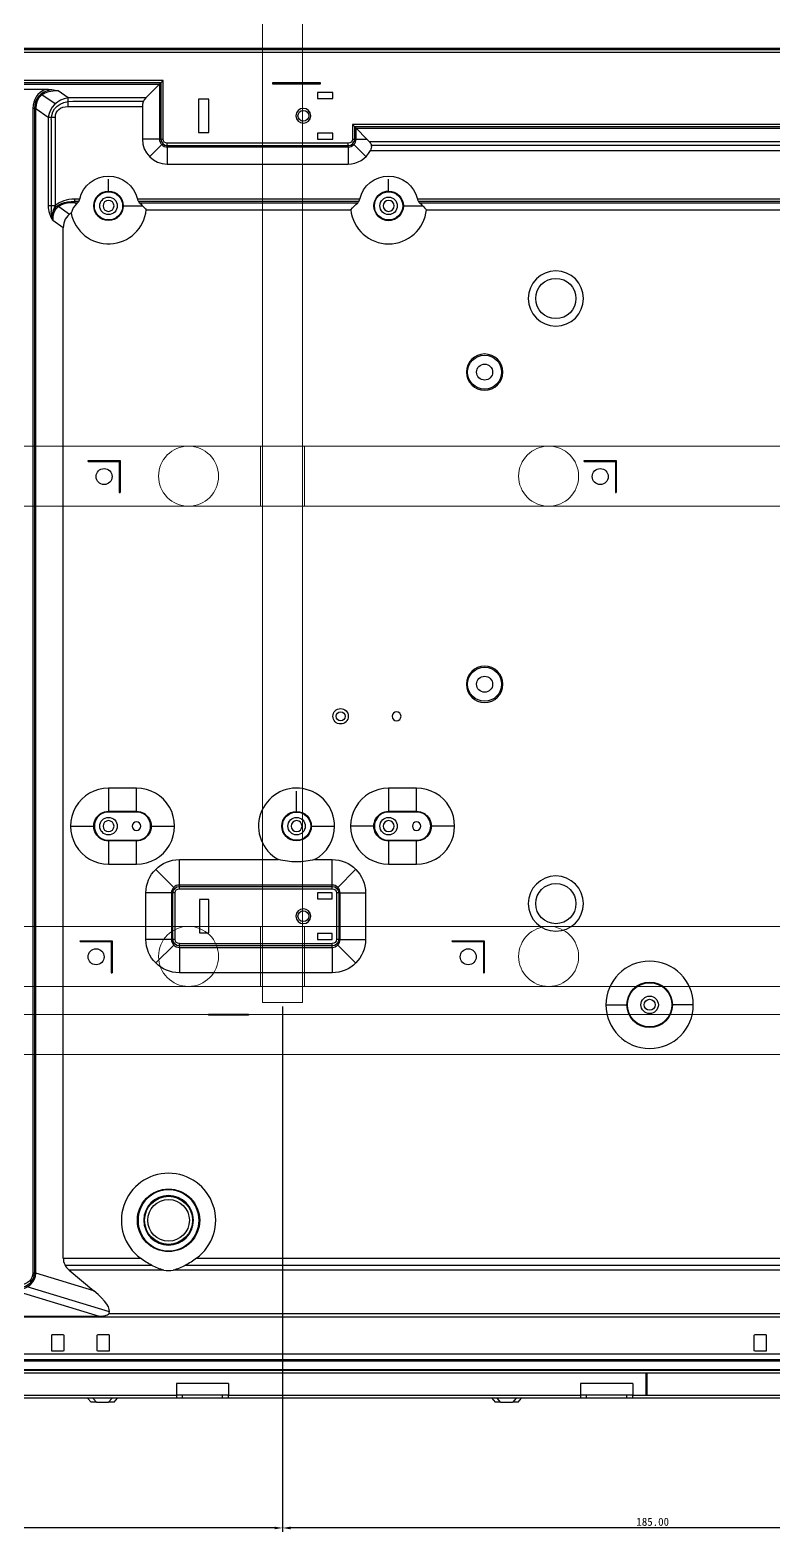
# Model space of a CAD drawing. Header units: millimetres. Extents: x 88 to 1316, y -3115 to -2187.
# Drawn here: x 797.4 to 983.3, y -2941.4 to -2566.1 of the extents above; entities that cross this region are included whole.
import ezdxf

# ---------------------------------------------------------------- set-up
doc = ezdxf.new("R2010")
doc.units = ezdxf.units.MM
doc.header["$LTSCALE"] = 46.255
doc.header["$PDMODE"] = 3
doc.header["$PDSIZE"] = 0.3125
doc.layers.get('0').update_dxf_attribs({"linetype": 'CONTINUOUS'})
doc.layers.get('Defpoints').update_dxf_attribs({"linetype": 'CONTINUOUS'})
doc.layers.add('1', color=7, linetype='CONTINUOUS', true_color=0xffffff)
doc.styles.get("Standard").update_dxf_attribs({"font": 'simfang.ttf'})
doc.dimstyles.new('002', dxfattribs={"dimscale": 0, "dimtxt": 2, "dimasz": 2, "dimexe": 1, "dimexo": 1, "dimgap": 0.5, "dimtad": 1, "dimzin": 0, "dimdsep": 46, "dimtxsty": 'Standard', "dimcen": 1, "dimclrd": 2, "dimclre": 2, "dimclrt": 5, "dimadec": 0, "dimazin": 0, "dimtp": 0.01, "dimtm": 0.01, "dimtfac": 1, "dimtofl": 0, "dimtmove": 0, "dimatfit": 3, "dimldrblk": 'CLOSED', "dimfxl": 1, "dimtolj": 1, "dimtzin": 0, "dimarcsym": 1})

# ---------------------------------------------------------------- blocks, each defined once
blk = doc.blocks.new('A$Cd3f30c15')
at = {"color": 3, "lineweight": 5}
for p, q in [((1082, 15), (0, 15)), ((668, 15), (668, 0)), ((668.5, 15), (668.5, 0)), ((678.5, 15), (678.5, 0)), ((679, 15), (679, 0)), ((1082, 0), (0, 0))]:
    blk.add_line(p, q, dxfattribs=at)
for centre in [(650, 7.5), (740, 7.5)]:
    blk.add_circle(centre, 7.5, dxfattribs=at)
blk = doc.blocks.new('A$Cd46af468')
at = {"color": 1, "lineweight": 5}
for p, q in [((0, 10), (605, 10)), ((0, 0), (605, 0))]:
    blk.add_line(p, q, dxfattribs=at)
blk = doc.blocks.new('0001')
at = {"color": 1, "lineweight": 5}
for p, q in [((358.97, -2809.12), (358.97, -2305.12)), ((368.97, -2809.12), (368.97, -2305.12)), ((358.97, -2809.12), (368.97, -2809.12))]:
    blk.add_line(p, q, dxfattribs=at)
blk = doc.blocks.new('*D460')
at = {"color": 2, "lineweight": -2, "transparency": 16777216}
for p, q in [((860.47, -2810.12), (860.47, -2941.44)), ((1045.47, -2810.12), (1045.47, -2941.44)), ((1043.47, -2940.44), (862.47, -2940.44))]:
    blk.add_line(p, q, dxfattribs=at)
at = {"color": 2, "lineweight": 5, "transparency": 16777216}
for points in [[(862.47, -2940.11), (862.47, -2940.78), (860.47, -2940.44)], [(1043.47, -2940.11), (1043.47, -2940.78), (1045.47, -2940.44)]]:
    blk.add_solid(points, dxfattribs=at)
at = {"layer": 'Defpoints', "color": 0, "lineweight": 5, "transparency": 16777216}
for p in [(860.47, -2809.12), (1045.47, -2809.12), (860.47, -2940.44)]:
    blk.add_point(p, dxfattribs=at)
at = {"color": 5, "lineweight": 5, "transparency": 16777216, "insert": (952.97, -2938.92), "char_height": 2, "attachment_point": 5}
blk.add_mtext('\\A1;185.00', dxfattribs=at)
blk = doc.blocks.new('_CLOSED')
at = {"color": 0, "linetype": 'ByBlock'}
for p, q in [((0, 0), (-1, 0.17)), ((-1, 0.17), (-1, -0.17)), ((-1, -0.17), (0, 0)), ((-1, 0), (0, 0))]:
    blk.add_line(p, q, dxfattribs=at)
blk = doc.blocks.new('*D461')
at = {"color": 2, "lineweight": -2, "transparency": 16777216}
for p, q in [((680.47, -2810.12), (680.47, -2941.44)), ((860.47, -2810.12), (860.47, -2941.44)), ((858.47, -2940.44), (682.47, -2940.44))]:
    blk.add_line(p, q, dxfattribs=at)
at = {"color": 2, "lineweight": 5, "transparency": 16777216}
for points in [[(682.47, -2940.11), (682.47, -2940.78), (680.47, -2940.44)], [(858.47, -2940.11), (858.47, -2940.78), (860.47, -2940.44)]]:
    blk.add_solid(points, dxfattribs=at)
at = {"layer": 'Defpoints', "color": 0, "lineweight": 5, "transparency": 16777216}
for p in [(680.47, -2809.12), (860.47, -2809.12), (680.47, -2940.44)]:
    blk.add_point(p, dxfattribs=at)
at = {"color": 5, "lineweight": 5, "transparency": 16777216, "insert": (770.47, -2938.92), "char_height": 2, "attachment_point": 5}
blk.add_mtext('\\A1;180.00', dxfattribs=at)

msp = doc.modelspace()

# ---------------------------------------------------------------- linework, layer by layer
at = {"layer": '1', "color": 7, "linetype": 'Continuous'}
for p, q in [((1120.085, -2570.75), (426.48, -2570.75)), ((1120.085, -2571.11), (426.48, -2571.11)), ((426.48, -2571.669), (1120.085, -2571.669)), ((830.599, -2578.77), (577.933, -2578.77)), ((829.988, -2579.329), (578.544, -2579.329)), ((578.853, -2579.689), (829.679, -2579.689)), ((801.214, -2581.007), (776.771, -2581.007)), ((806.853, -2583.105), (804.384, -2581.367)), ((829.679, -2579.689), (826.263, -2583.105)), ((829.679, -2579.689), (830.599, -2578.77)), ((829.679, -2579.689), (829.679, -2593.369)), ((830.039, -2579.379), (830.039, -2593.369)), ((830.599, -2593.369), (830.599, -2578.77)), ((869.966, -2579.319), (857.966, -2579.319)), ((857.966, -2579.319), (857.966, -2579.619)), ((857.966, -2579.619), (869.966, -2579.619)), ((873.066, -2581.769), (869.166, -2581.769)), ((869.166, -2581.769), (869.166, -2583.269)), ((869.966, -2579.619), (869.966, -2579.319)), ((873.066, -2583.269), (873.066, -2581.769)), ((798.067, -2585.749), (798.067, -2876.784)), ((798.838, -2585.749), (798.067, -2585.749)), ((798.504, -2585.749), (798.504, -2876.784)), ((798.838, -2585.749), (801.894, -2587.9)), ((798.838, -2876.784), (798.838, -2585.749)), ((803.618, -2584.608), (800.341, -2582.301)), ((826.213, -2583.105), (806.853, -2583.105)), ((806.853, -2585.25), (806.853, -2583.105)), ((806.853, -2585.25), (825.374, -2585.25)), ((808.045, -2583.944), (825.645, -2583.944)), ((825.424, -2585.25), (825.424, -2593.369)), ((839.466, -2583.369), (839.466, -2591.769)), ((842.066, -2583.369), (839.466, -2583.369)), ((842.066, -2591.769), (842.066, -2583.369)), ((869.166, -2583.269), (873.066, -2583.269)), ((801.894, -2587.9), (801.894, -2610.021)), ((801.894, -2587.9), (803.694, -2587.9)), ((802.675, -2588.45), (802.675, -2611.479)), ((803.694, -2610.021), (803.694, -2587.9)), ((839.466, -2591.769), (842.066, -2591.769)), ((869.166, -2591.869), (869.166, -2593.369)), ((873.066, -2591.869), (869.166, -2591.869)), ((873.066, -2593.369), (873.066, -2591.869)), ((877.933, -2589.77), (877.933, -2593.369)), ((877.933, -2589.77), (878.853, -2590.689)), ((1134.155, -2589.77), (877.933, -2589.77)), ((878.493, -2593.369), (878.493, -2590.379)), ((1134.155, -2590.329), (878.545, -2590.329)), ((878.853, -2590.689), (1134.155, -2590.689)), ((881.533, -2593.369), (878.853, -2590.689)), ((878.853, -2593.369), (878.853, -2590.739)), ((829.679, -2593.369), (825.474, -2593.369)), ((830.261, -2594.774), (827.288, -2597.748)), ((829.679, -2593.369), (830.599, -2593.369)), ((876.866, -2594.437), (831.666, -2594.437)), ((831.666, -2595.356), (831.666, -2594.437)), ((831.666, -2594.996), (876.866, -2594.996)), ((831.666, -2595.356), (831.666, -2599.561)), ((831.666, -2595.356), (876.866, -2595.356)), ((869.166, -2593.369), (873.066, -2593.369)), ((876.866, -2595.356), (876.866, -2594.437)), ((876.866, -2595.356), (876.866, -2599.561)), ((877.933, -2593.369), (878.853, -2593.369)), ((881.244, -2597.748), (878.271, -2594.774)), ((878.853, -2593.369), (881.483, -2593.369)), ((1131.804, -2594.105), (882.269, -2594.105)), ((882.454, -2596.25), (1131.804, -2596.25)), ((882.676, -2594.944), (1131.804, -2594.944)), ((831.666, -2599.611), (876.866, -2599.611)), ((801.894, -2610.021), (803.694, -2610.021)), ((803.009, -2613.686), (802.675, -2611.479)), ((804.512, -2610.238), (807.183, -2612.118)), ((809.707, -2608.385), (808.555, -2608.385)), ((808.555, -2609.304), (808.555, -2608.385)), ((809.482, -2608.944), (808.555, -2608.944)), ((808.555, -2609.304), (809.191, -2609.304)), ((808.904, -2609.549), (808.555, -2609.304)), ((820.653, -2610.07), (825.445, -2610.07)), ((879.707, -2608.385), (824.225, -2608.385)), ((879.481, -2608.944), (824.451, -2608.944)), ((824.741, -2609.304), (879.191, -2609.304)), ((826.417, -2611.042), (877.515, -2611.042)), ((890.653, -2610.07), (895.445, -2610.07)), ((1112.706, -2608.385), (894.226, -2608.385)), ((1112.481, -2608.944), (894.451, -2608.944)), ((894.742, -2609.304), (1112.19, -2609.304)), ((896.417, -2611.042), (1110.515, -2611.042)), ((803.009, -2613.686), (805.613, -2615.519)), ((805.654, -2873.038), (805.654, -2615.548)), ((906.666, -2651.619), (906.477, -2651.619)), ((915.266, -2651.619), (915.455, -2651.619)), ((811.866, -2673.719), (819.866, -2673.719)), ((811.866, -2673.919), (811.866, -2673.719)), ((811.866, -2673.919), (819.666, -2673.919)), ((819.666, -2673.919), (819.666, -2681.719)), ((819.866, -2673.719), (819.866, -2681.719)), ((935.866, -2673.919), (935.866, -2673.719)), ((935.866, -2673.719), (943.866, -2673.719)), ((935.866, -2673.919), (943.666, -2673.919)), ((943.666, -2673.919), (943.666, -2681.719)), ((943.866, -2673.719), (943.866, -2681.719)), ((819.666, -2681.719), (819.866, -2681.719)), ((943.666, -2681.719), (943.866, -2681.719)), ((906.666, -2729.619), (906.477, -2729.619)), ((915.266, -2729.619), (915.455, -2729.619)), ((823.966, -2755.569), (816.966, -2755.569)), ((816.966, -2755.619), (816.966, -2761.383)), ((823.966, -2761.383), (823.966, -2755.619)), ((893.966, -2755.569), (886.966, -2755.569)), ((886.966, -2755.619), (886.966, -2761.383)), ((893.966, -2761.383), (893.966, -2755.619)), ((816.966, -2761.536), (816.966, -2761.383)), ((823.966, -2761.443), (816.966, -2761.443)), ((817.016, -2761.383), (823.916, -2761.383)), ((823.916, -2761.536), (817.016, -2761.536)), ((823.966, -2761.536), (823.966, -2761.383)), ((886.966, -2761.536), (886.966, -2761.383)), ((893.966, -2761.443), (886.966, -2761.443)), ((887.016, -2761.383), (893.916, -2761.383)), ((893.916, -2761.536), (887.016, -2761.536)), ((893.966, -2761.536), (893.966, -2761.383)), ((807.515, -2765.07), (813.279, -2765.07)), ((827.653, -2765.07), (833.417, -2765.07)), ((867.653, -2765.07), (873.417, -2765.07)), ((883.279, -2765.07), (877.515, -2765.07)), ((903.417, -2765.07), (897.653, -2765.07)), ((816.966, -2768.604), (816.966, -2768.757)), ((816.966, -2768.757), (816.966, -2774.521)), ((817.016, -2768.604), (823.916, -2768.604)), ((817.016, -2768.697), (823.966, -2768.697)), ((823.916, -2768.757), (817.016, -2768.757)), ((823.966, -2768.757), (823.966, -2768.604)), ((823.966, -2774.521), (823.966, -2768.757)), ((886.966, -2768.604), (886.966, -2768.757)), ((886.966, -2768.757), (886.966, -2774.521)), ((887.016, -2768.604), (893.916, -2768.604)), ((887.016, -2768.697), (893.966, -2768.697)), ((893.916, -2768.757), (887.016, -2768.757)), ((893.966, -2768.757), (893.966, -2768.604)), ((893.966, -2774.521), (893.966, -2768.757)), ((834.666, -2773.43), (859.452, -2773.43)), ((834.666, -2779.783), (834.666, -2773.48)), ((868.48, -2773.43), (872.866, -2773.43)), ((872.866, -2779.783), (872.866, -2773.48)), ((816.966, -2774.571), (823.966, -2774.571)), ((828.804, -2775.908), (833.261, -2780.365)), ((874.271, -2780.365), (878.728, -2775.908)), ((886.966, -2774.571), (893.966, -2774.571)), ((872.866, -2779.783), (834.666, -2779.783)), ((834.666, -2780.702), (834.666, -2779.783)), ((834.666, -2780.143), (872.866, -2780.143)), ((834.666, -2780.702), (872.866, -2780.702)), ((872.866, -2780.702), (872.866, -2779.783)), ((826.326, -2793.369), (826.326, -2781.769)), ((832.679, -2781.769), (826.376, -2781.769)), ((832.679, -2781.769), (832.679, -2793.369)), ((833.599, -2781.769), (832.679, -2781.769)), ((833.039, -2793.369), (833.039, -2781.769)), ((833.599, -2793.369), (833.599, -2781.769)), ((839.666, -2783.369), (839.666, -2791.769)), ((842.066, -2783.369), (839.666, -2783.369)), ((842.066, -2791.769), (842.066, -2783.369)), ((872.866, -2781.769), (869.166, -2781.769)), ((869.166, -2781.769), (869.166, -2783.269)), ((869.166, -2783.269), (872.866, -2783.269)), ((872.866, -2783.269), (872.866, -2781.769)), ((873.933, -2781.769), (873.933, -2793.369)), ((874.853, -2781.769), (873.933, -2781.769)), ((874.493, -2781.769), (874.493, -2793.369)), ((874.853, -2781.769), (881.156, -2781.769)), ((874.853, -2793.369), (874.853, -2781.769)), ((881.206, -2781.769), (881.206, -2793.369)), ((839.666, -2791.769), (842.066, -2791.769)), ((869.166, -2791.869), (869.166, -2793.369)), ((872.866, -2791.869), (869.166, -2791.869)), ((872.866, -2793.369), (872.866, -2791.869)), ((809.866, -2793.919), (809.866, -2793.719)), ((809.866, -2793.719), (817.866, -2793.719)), ((809.866, -2793.919), (817.666, -2793.919)), ((817.666, -2793.919), (817.666, -2801.719)), ((817.866, -2793.719), (817.866, -2801.719)), ((832.679, -2793.369), (826.376, -2793.369)), ((833.261, -2794.774), (828.804, -2799.231)), ((833.599, -2793.369), (832.679, -2793.369)), ((872.866, -2794.437), (834.666, -2794.437)), ((834.666, -2795.356), (834.666, -2794.437)), ((872.866, -2794.996), (834.666, -2794.996)), ((834.666, -2795.356), (834.666, -2801.659)), ((834.666, -2795.356), (872.866, -2795.356)), ((869.166, -2793.369), (872.866, -2793.369)), ((872.866, -2795.356), (872.866, -2794.437)), ((872.866, -2795.356), (872.866, -2801.659)), ((874.853, -2793.369), (873.933, -2793.369)), ((874.271, -2794.774), (878.728, -2799.231)), ((874.853, -2793.369), (881.156, -2793.369)), ((902.866, -2793.719), (910.866, -2793.719)), ((902.866, -2793.919), (902.866, -2793.719)), ((902.866, -2793.919), (910.666, -2793.919)), ((910.666, -2793.919), (910.666, -2801.719)), ((910.866, -2793.719), (910.866, -2801.719)), ((817.666, -2801.719), (817.866, -2801.719)), ((872.866, -2801.709), (834.666, -2801.709)), ((910.666, -2801.719), (910.866, -2801.719)), ((941.343, -2809.719), (946.519, -2809.719)), ((963.069, -2809.719), (957.893, -2809.719)), ((851.966, -2812.119), (841.966, -2812.119)), ((841.966, -2812.119), (841.966, -2812.319)), ((851.966, -2812.319), (841.966, -2812.319)), ((851.966, -2812.119), (851.966, -2812.319)), ((831.966, -2857.37), (831.966, -2857.57)), ((831.966, -2869.77), (831.966, -2869.57)), ((805.704, -2873.038), (824.907, -2873.038)), ((806.154, -2874.777), (827.635, -2874.777)), ((836.298, -2874.777), (992.634, -2874.777)), ((839.027, -2873.038), (989.905, -2873.038)), ((798.838, -2876.784), (798.067, -2876.784)), ((813.266, -2881.19), (798.838, -2876.784)), ((807.12, -2876.007), (813.314, -2881.205)), ((830.773, -2876.007), (807.171, -2876.007)), ((995.773, -2876.007), (833.159, -2876.007)), ((794.658, -2881.414), (814.624, -2887.512)), ((817.176, -2886.468), (796.632, -2880.194)), ((1245.284, -2887.777), (701.966, -2887.777)), ((817.178, -2886.811), (1001.627, -2886.811)), ((802.766, -2896.098), (802.766, -2892.298)), ((802.966, -2892.098), (805.566, -2892.098)), ((805.766, -2892.298), (805.766, -2896.098)), ((814.166, -2896.098), (814.166, -2892.298)), ((814.366, -2892.098), (816.966, -2892.098)), ((817.166, -2892.298), (817.166, -2896.098)), ((978.366, -2896.098), (978.366, -2892.298)), ((978.566, -2892.098), (981.166, -2892.098)), ((981.366, -2892.298), (981.366, -2896.098)), ((1244.3, -2897.022), (159.632, -2897.022)), ((805.566, -2896.298), (802.966, -2896.298)), ((816.966, -2896.298), (814.366, -2896.298)), ((981.166, -2896.298), (978.566, -2896.298)), ((152.299, -2901.006), (1251.633, -2901.006)), ((152.92, -2900.807), (1251.011, -2900.807)), ((159.632, -2898.664), (1244.3, -2898.664)), ((160.69, -2898.326), (1243.242, -2898.326)), ((1251.011, -2901.773), (152.92, -2901.773)), ((846.966, -2904.319), (833.966, -2904.319)), ((833.966, -2904.319), (833.966, -2907.219)), ((846.966, -2904.319), (846.966, -2907.219)), ((947.966, -2904.319), (934.966, -2904.319)), ((934.966, -2904.319), (934.966, -2907.219)), ((947.966, -2904.319), (947.966, -2907.219)), ((951.266, -2901.819), (951.266, -2907.219)), ((951.266, -2901.819), (951.466, -2901.819)), ((951.466, -2901.819), (951.466, -2907.219)), ((833.966, -2908.019), (762.866, -2908.019)), ((762.917, -2907.219), (833.915, -2907.219)), ((811.754, -2908.019), (812.593, -2909.019)), ((813.94, -2908.981), (813.165, -2908.058)), ((817.767, -2908.058), (816.992, -2908.981)), ((818.339, -2909.019), (819.178, -2908.019)), ((833.966, -2907.219), (833.966, -2908.019)), ((835.466, -2907.219), (833.966, -2907.219)), ((835.466, -2908.019), (833.966, -2908.019)), ((835.466, -2908.019), (835.466, -2907.219)), ((845.466, -2907.219), (835.466, -2907.219)), ((845.466, -2908.019), (835.466, -2908.019)), ((845.466, -2908.019), (845.466, -2907.219)), ((846.966, -2907.219), (845.466, -2907.219)), ((846.966, -2908.019), (845.466, -2908.019)), ((846.966, -2908.019), (846.966, -2907.219)), ((934.966, -2908.019), (846.966, -2908.019)), ((847.017, -2907.219), (934.915, -2907.219)), ((912.754, -2908.019), (913.593, -2909.019)), ((914.94, -2908.981), (914.165, -2908.058)), ((918.767, -2908.058), (917.992, -2908.981)), ((919.339, -2909.019), (920.178, -2908.019)), ((934.966, -2907.219), (934.966, -2908.019)), ((936.466, -2907.219), (934.966, -2907.219)), ((936.466, -2908.019), (934.966, -2908.019)), ((936.466, -2908.019), (936.466, -2907.219)), ((946.466, -2907.219), (936.466, -2907.219)), ((946.466, -2908.019), (936.466, -2908.019)), ((946.466, -2908.019), (946.466, -2907.219)), ((947.966, -2907.219), (946.466, -2907.219)), ((947.966, -2908.019), (946.466, -2908.019)), ((947.966, -2908.019), (947.966, -2907.219)), ((1030.766, -2908.019), (947.966, -2908.019)), ((948.016, -2907.219), (951.216, -2907.219)), ((951.266, -2907.219), (951.466, -2907.219)), ((951.516, -2907.219), (1021.216, -2907.219)), ((813.972, -2909.019), (812.593, -2909.019)), ((813.972, -2909.019), (816.96, -2909.019)), ((818.339, -2909.019), (816.96, -2909.019)), ((914.972, -2909.019), (913.593, -2909.019)), ((914.972, -2909.019), (917.96, -2909.019)), ((919.339, -2909.019), (917.96, -2909.019))]:
    msp.add_line(p, q, dxfattribs=at)
for centre, radius in [((816.966, -2610.07), 3.627), ((816.966, -2610.07), 3.534), ((886.966, -2610.07), 3.534), ((928.766, -2633.219), 5.025), ((815.866, -2677.719), 2), ((939.866, -2677.719), 2), ((874.966, -2737.619), 1.925), ((874.966, -2737.619), 1.125), ((863.966, -2765.07), 3.627), ((863.966, -2765.07), 3.534), ((928.766, -2784.419), 5.025), ((813.866, -2797.719), 2), ((906.866, -2797.719), 2), ((952.206, -2809.719), 5.627), ((952.206, -2809.719), 5.534), ((831.966, -2863.57), 7.796)]:
    msp.add_circle(centre, radius, dxfattribs=at)
at = {"layer": '1', "color": 7, "linetype": 'Continuous', "extrusion": (0, 0, -1)}
for centre, radius in [((-928.766, -2633.219), 6.9), ((-888.966, -2737.619), 1.1), ((-928.766, -2784.419), 6.9), ((-831.966, -2863.57), 7.738), ((-831.966, -2863.57), 7.623)]:
    msp.add_circle(centre, radius, dxfattribs=at)
at = {"layer": '1', "color": 7, "linetype": 'Continuous'}
for centre, radius, start, end in [((865.666, -2587.569), 1.85, 0, 180), ((865.666, -2587.569), 1.85, 180, 0), ((831.666, -2593.369), 6.242, 180, 270), ((831.666, -2593.369), 1.987, 180, 270), ((831.666, -2593.369), 1.627, 180, 270), ((876.866, -2593.369), 1.987, 270, 0), ((876.866, -2593.369), 1.627, 270, 0), ((876.866, -2593.369), 6.242, 270, 332.51936), ((886.966, -2610.07), 3.627, 90, 89.20685), ((816.966, -2610.07), 9.501, 190.88576, 354.12816), ((816.966, -2610.07), 1.375, 0, 180), ((816.966, -2610.07), 1.375, 180, 0), ((886.966, -2610.07), 9.501, 185.87184, 354.12816), ((886.966, -2610.07), 1.375, 0, 180), ((886.966, -2610.07), 1.375, 180, 0), ((910.966, -2651.619), 4.539, 0, 180), ((910.966, -2651.619), 4.539, 180, 0), ((910.966, -2729.619), 4.539, 0, 180), ((910.966, -2729.619), 4.539, 180, 0), ((816.966, -2765.07), 9.501, 90, 270.00242), ((823.966, -2765.07), 9.501, 269.99745, 90), ((863.966, -2765.07), 9.501, 0, 241.63187), ((886.966, -2765.07), 9.501, 90, 270.00242), ((893.966, -2765.07), 9.501, 269.99745, 90), ((816.966, -2765.07), 3.627, 90, 270.00291), ((816.966, -2765.07), 3.534, 90, 270.00292), ((823.966, -2765.07), 3.627, 269.99825, 90), ((823.966, -2765.07), 3.534, 269.99825, 90), ((886.966, -2765.07), 3.627, 90, 270.00291), ((886.966, -2765.07), 3.534, 90, 270.00292), ((893.966, -2765.07), 3.627, 269.99825, 90), ((893.966, -2765.07), 3.534, 269.99825, 90), ((816.966, -2765.07), 1.375, 0, 180), ((816.966, -2765.07), 1.375, 180, 0), ((823.966, -2765.07), 1.05, 0, 180), ((823.966, -2765.07), 1.05, 180, 0), ((863.966, -2765.07), 1.375, 0, 180), ((863.966, -2765.07), 1.375, 180, 0), ((863.966, -2765.07), 9.501, 298.36813, 0.00004), ((886.966, -2765.07), 1.375, 0, 180), ((886.966, -2765.07), 1.375, 180, 0), ((893.966, -2765.07), 1.05, 0, 180), ((893.966, -2765.07), 1.05, 180, 0), ((834.666, -2781.769), 1.987, 90, 180), ((872.866, -2781.769), 1.987, 0, 90), ((865.666, -2787.569), 1.85, 0, 180), ((865.666, -2787.569), 1.85, 180, 0), ((834.666, -2793.369), 1.987, 180, 270), ((872.866, -2793.369), 1.987, 270, 0), ((952.206, -2809.719), 10.913, 0, 180), ((952.206, -2809.719), 10.913, 180, 0), ((831.966, -2863.57), 11.78, 306.51233, 233.48767), ((831.966, -2863.57), 6.2, 90, 270), ((831.966, -2863.57), 6.2, 270, 90)]:
    msp.add_arc(centre, radius, start, end, dxfattribs=at)
at = {"layer": '1', "color": 7, "linetype": 'Continuous', "extrusion": (0, 0, -1)}
for centre, radius, start, end in [((-865.666, -2587.569), 1.35, 0, 180), ((-865.666, -2587.569), 1.35, 180, 0), ((-831.666, -2593.369), 1.067, 270, 0), ((-876.866, -2593.369), 1.067, 180, 270), ((-816.966, -2610.07), 7.403, 13.15952, 166.84048), ((-886.966, -2610.07), 7.403, 13.15952, 166.84048), ((-816.966, -2610.07), 3.687, 180, 89.99847), ((-816.966, -2610.07), 2.175, 0, 180), ((-816.966, -2610.07), 3.687, 89.99847, 180), ((-886.966, -2610.07), 3.687, 180, 89.99847), ((-886.966, -2610.07), 2.175, 0, 180), ((-886.966, -2610.07), 3.687, 89.99847, 180), ((-816.966, -2610.07), 2.175, 180, 0), ((-886.966, -2610.07), 2.175, 180, 0), ((-910.966, -2651.619), 4.25, 0, 180), ((-910.966, -2651.619), 2, 0, 180), ((-910.966, -2651.619), 4.25, 180, 0), ((-910.966, -2651.619), 2, 180, 0), ((-910.966, -2729.619), 4.25, 0, 180), ((-910.966, -2729.619), 2, 0, 180), ((-910.966, -2729.619), 4.25, 180, 0), ((-910.966, -2729.619), 2, 180, 0), ((-816.966, -2765.07), 3.687, 269.99708, 89.99916), ((-823.966, -2765.07), 3.687, 90, 270.00175), ((-863.966, -2765.07), 3.687, 180, 89.99847), ((-863.966, -2765.07), 3.687, 89.99847, 180), ((-886.966, -2765.07), 3.687, 269.99708, 89.99916), ((-893.966, -2765.07), 3.687, 90, 270.00175), ((-816.966, -2765.07), 2.175, 0, 180), ((-816.966, -2765.07), 2.175, 180, 0), ((-863.966, -2765.07), 2.175, 0, 180), ((-863.966, -2765.07), 2.175, 180, 0), ((-886.966, -2765.07), 2.175, 0, 180), ((-886.966, -2765.07), 2.175, 180, 0), ((-834.666, -2781.769), 8.34, 0, 90), ((-872.866, -2781.769), 8.34, 90, 180), ((-834.666, -2781.769), 1.627, 0, 90), ((-834.666, -2781.769), 1.067, 0, 90), ((-872.866, -2781.769), 1.627, 90, 180), ((-872.866, -2781.769), 1.067, 90, 180), ((-865.666, -2787.569), 1.35, 0, 180), ((-865.666, -2787.569), 1.35, 180, 0), ((-834.666, -2793.369), 8.34, 270, 0), ((-834.666, -2793.369), 1.627, 270, 0), ((-834.666, -2793.369), 1.067, 270, 0), ((-872.866, -2793.369), 8.34, 180, 270), ((-872.866, -2793.369), 1.067, 180, 270), ((-872.866, -2793.369), 1.627, 180, 270), ((-952.206, -2809.719), 5.687, 360, 180), ((-952.206, -2809.719), 5.687, 180, 360), ((-952.206, -2809.719), 2.175, 0, 180), ((-952.206, -2809.719), 2.175, 180, 0), ((-952.206, -2809.719), 1.375, 0, 180), ((-952.206, -2809.719), 1.375, 180, 0), ((-831.966, -2863.57), 6, 270, 90), ((-831.966, -2863.57), 5.2, 270, 90), ((-831.966, -2863.57), 6, 90, 270), ((-831.966, -2863.57), 5.2, 90, 270), ((-802.966, -2892.298), 0.2, 0, 90), ((-805.566, -2892.298), 0.2, 90, 180), ((-814.366, -2892.298), 0.2, 0, 90), ((-816.966, -2892.298), 0.2, 90, 180), ((-978.566, -2892.298), 0.2, 0, 90), ((-981.166, -2892.298), 0.2, 90, 180), ((-802.966, -2896.098), 0.2, 270, 0), ((-805.566, -2896.098), 0.2, 180, 270), ((-814.366, -2896.098), 0.2, 270, 0), ((-816.966, -2896.098), 0.2, 180, 270), ((-978.566, -2896.098), 0.2, 270, 0), ((-981.166, -2896.098), 0.2, 180, 270)]:
    msp.add_arc(centre, radius, start, end, dxfattribs=at)
at = {"layer": '1', "color": 7, "linetype": 'Continuous'}
for centre, major_axis, ratio, start_param, end_param in [((810.513, -2590.891), (11.562, -8.141), 0.5657429, 2.7935526, 3.520661), ((809.083, -2589.884), (9.828, -6.92), 0.5657429, 2.6111872, 3.5508955), ((810.513, -2590.891), (-11.007, 7.75), 0.5051328, 5.6063069, 6.6622537), ((809.917, -2590.471), (-7.076, 4.982), 0.7857248, 5.6063069, 6.6622537), ((827.773, -2585.25), (0, 2.8), 0.8390996, 0.6981317, 1.5707963), ((814.684, -2618.828), (-11.007, 7.75), 0.5051328, 5.6063069, 6.6622537), ((814.684, -2618.828), (11.562, -8.141), 0.5657429, 2.4647142, 3.0321279), ((816.233, -2619.919), (9.828, -6.92), 0.5657429, 2.8985276, 3.5206611), ((810.66, -2873.038), (5.005, 0), 0.8390996, 3.1415927, 3.9269908), ((791.844, -2875.669), (-6.831, 2.086), 0.7280877, 2.1635291, 3.3304647), ((790.414, -2875.232), (7.946, -2.427), 0.6258868, 5.4481317, 6.45287), ((831.966, -2868.168), (0, 7.964), 0.8164966, 2.964958, 3.3182278), ((802.508, -2878.925), (-14.598, 7.923), 0.2462121, 3.1520401, 4.0214268)]:
    msp.add_ellipse(centre, major_axis=major_axis, ratio=ratio, start_param=start_param, end_param=end_param, dxfattribs=at)
at = {"layer": '1', "color": 7, "linetype": 'Continuous', "extrusion": (0, 0, -1)}
for centre, major_axis, ratio, start_param, end_param in [((813.254, -2592.821), (9.828, -6.92), 0.5657429, 2.7625242, 3.8184711), ((809.917, -2590.471), (5.781, -4.07), 0.5657429, 2.7625242, 3.8184711), ((813.254, -2617.821), (9.828, -6.92), 0.5657429, 3.067378, 3.873135), ((791.844, -2875.669), (6.112, -1.867), 0.6258868, 6.0943133, 7.1752068)]:
    msp.add_ellipse(centre, major_axis=major_axis, ratio=ratio, start_param=start_param, end_param=end_param, dxfattribs=at)
at = {"layer": '1', "color": 7, "linetype": 'Continuous'}
for points, knots in [([(804.384, -2581.367), (803.865, -2581.275), (803.074, -2581.134), (802.009, -2581.025), (801.471, -2581.013), (801.214, -2581.007)], [0, 0, 0, 0, 0.5002441, 0.761831, 1, 1, 1, 1]), ([(882.218, -2594.105), (882.321, -2594.222), (882.413, -2594.358), (882.562, -2594.672), (882.618, -2594.855), (882.666, -2595.247), (882.657, -2595.463), (882.575, -2595.854), (882.51, -2596.036), (882.419, -2596.22), (882.411, -2596.235), (882.404, -2596.25)], [0, 0, 0, 0, 0.2453213, 0.2453213, 0.5009052, 0.5009052, 0.7592033, 0.7592033, 0.9805333, 0.9805333, 1, 1, 1, 1]), ([(803.009, -2613.686), (803.009, -2613.679), (803.008, -2613.673), (802.999, -2613.601), (802.992, -2613.536), (802.97, -2613.302), (802.96, -2613.133), (802.949, -2612.399), (803.022, -2611.826), (803.3, -2610.845), (803.475, -2610.419), (803.694, -2610.021)], [0, 0, 0, 0, 0.0051198, 0.0051198, 0.0571286, 0.0571286, 0.1905176, 0.1905176, 0.6409862, 0.6409862, 1, 1, 1, 1]), ([(809.241, -2609.304), (809.346, -2609.209), (809.446, -2609.087), (809.595, -2608.838), (809.653, -2608.716), (809.721, -2608.522), (809.741, -2608.454), (809.757, -2608.385)], [0, 0, 0, 0, 0.467417, 0.467417, 0.8196781, 0.8196781, 1, 1, 1, 1]), ([(824.174, -2608.385), (824.197, -2608.48), (824.227, -2608.575), (824.309, -2608.781), (824.365, -2608.891), (824.498, -2609.098), (824.577, -2609.195), (824.67, -2609.285), (824.68, -2609.295), (824.691, -2609.304)], [0, 0, 0, 0, 0.2523981, 0.2523981, 0.5819272, 0.5819272, 0.9546952, 0.9546952, 1, 1, 1, 1]), ([(879.241, -2609.304), (879.346, -2609.209), (879.446, -2609.087), (879.595, -2608.838), (879.653, -2608.716), (879.721, -2608.522), (879.741, -2608.454), (879.757, -2608.385)], [0, 0, 0, 0, 0.467417, 0.467417, 0.8196781, 0.8196781, 1, 1, 1, 1]), ([(894.174, -2608.385), (894.197, -2608.48), (894.227, -2608.575), (894.309, -2608.781), (894.365, -2608.891), (894.498, -2609.098), (894.577, -2609.195), (894.67, -2609.285), (894.68, -2609.295), (894.691, -2609.304)], [0, 0, 0, 0, 0.2523981, 0.2523981, 0.5819272, 0.5819272, 0.9546952, 0.9546952, 1, 1, 1, 1]), ([(868.48, -2773.43), (867.033, -2773.796), (865.519, -2774), (862.415, -2774), (860.9, -2773.796), (859.452, -2773.43)], [0, 0, 0, 0, 0.5, 0.5, 1, 1, 1, 1]), ([(830.823, -2876.007), (829.748, -2875.772), (828.751, -2875.336), (826.813, -2874.322), (825.865, -2873.71), (824.957, -2873.038)], [0, 0, 0, 0, 0.5, 0.5, 1, 1, 1, 1]), ([(838.975, -2873.038), (838.069, -2873.708), (837.131, -2874.315), (835.174, -2875.34), (834.192, -2875.77), (833.109, -2876.007)], [0, 0, 0, 0, 0.5, 0.5, 1, 1, 1, 1]), ([(769.208, -2887.527), (770.115, -2887.527), (771.022, -2887.527), (780.728, -2887.527), (789.528, -2887.527), (803.776, -2887.527), (809.224, -2887.527), (814.672, -2887.527)], [0, 0, 0, 0, 0.059832, 0.059832, 0.6405136, 0.6405136, 1, 1, 1, 1]), ([(814.672, -2887.527), (815.131, -2887.527), (815.584, -2887.494), (816.468, -2887.302), (816.972, -2887.124), (817.126, -2886.811)], [0, 0, 0, 0, 0.5, 0.5, 1, 1, 1, 1])]:
    msp.add_open_spline(points, degree=3, knots=knots, dxfattribs=at)
for points in [[(882.218, -2594.105), (882.001, -2593.856), (881.774, -2593.61), (881.533, -2593.369)], [(816.966, -2606.383), (816.966, -2605.385), (816.966, -2604.387), (816.966, -2603.388)], [(886.966, -2606.383), (886.966, -2605.385), (886.966, -2604.387), (886.966, -2603.388)], [(801.894, -2610.021), (801.894, -2611.376), (802.374, -2612.64), (803.009, -2613.686)], [(808.945, -2609.578), (808.346, -2610.14), (807.882, -2610.943), (807.636, -2611.864)], [(808.945, -2609.578), (809.042, -2609.486), (809.141, -2609.395), (809.241, -2609.304)], [(824.691, -2609.304), (824.968, -2609.555), (825.236, -2609.811), (825.495, -2610.07)], [(825.495, -2610.07), (825.814, -2610.389), (826.121, -2610.714), (826.417, -2611.042)], [(877.515, -2611.042), (878.052, -2610.447), (878.622, -2609.864), (879.241, -2609.304)], [(894.691, -2609.304), (894.968, -2609.555), (895.236, -2609.811), (895.495, -2610.07)], [(895.495, -2610.07), (895.814, -2610.389), (896.121, -2610.714), (896.417, -2611.042)], [(863.966, -2761.383), (863.966, -2759.686), (863.966, -2757.988), (863.966, -2756.291)]]:
    msp.add_open_spline(points, degree=3, dxfattribs=at)

# ---------------------------------------------------------------- block references
at = {"color": 3, "lineweight": 5}
for name, p in [('0001', (496.5, 0)), ('A$Cd3f30c15', (186.966, -2685.119)), ('A$Cd3f30c15', (186.966, -2805.119)), ('A$Cd46af468', (401.934, -2822.119))]:
    msp.add_blockref(name, p, dxfattribs=at)

# ---------------------------------------------------------------- dimensions: what is measured, and where the dimension line sits
for base, p1, p2, picture, middle in [((680.466, -2940.442), (860.466, -2809.119), (680.466, -2809.119), '*D461', (770.466, -2938.925)), ((860.466, -2940.442), (1045.466, -2809.119), (860.466, -2809.119), '*D460', (952.966, -2938.925))]:
    dim = msp.add_linear_dim(base=base, p1=p1, p2=p2, dimstyle='002', override={"dimscale": 1, "dimtmove": 1}, dxfattribs=at)
    dim.commit()
    dim.dimension.update_dxf_attribs({"geometry": picture, "text_midpoint": middle})

doc.saveas('drawing.dxf')
